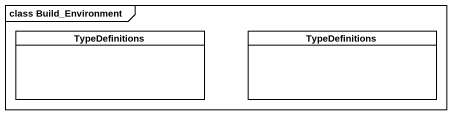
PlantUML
@startuml
mainframe class Build_Environment
hide circle
hide empty members
class TypeDefinitions
class "TypeDefinitions" as TypeDefinitions_2
@enduml
